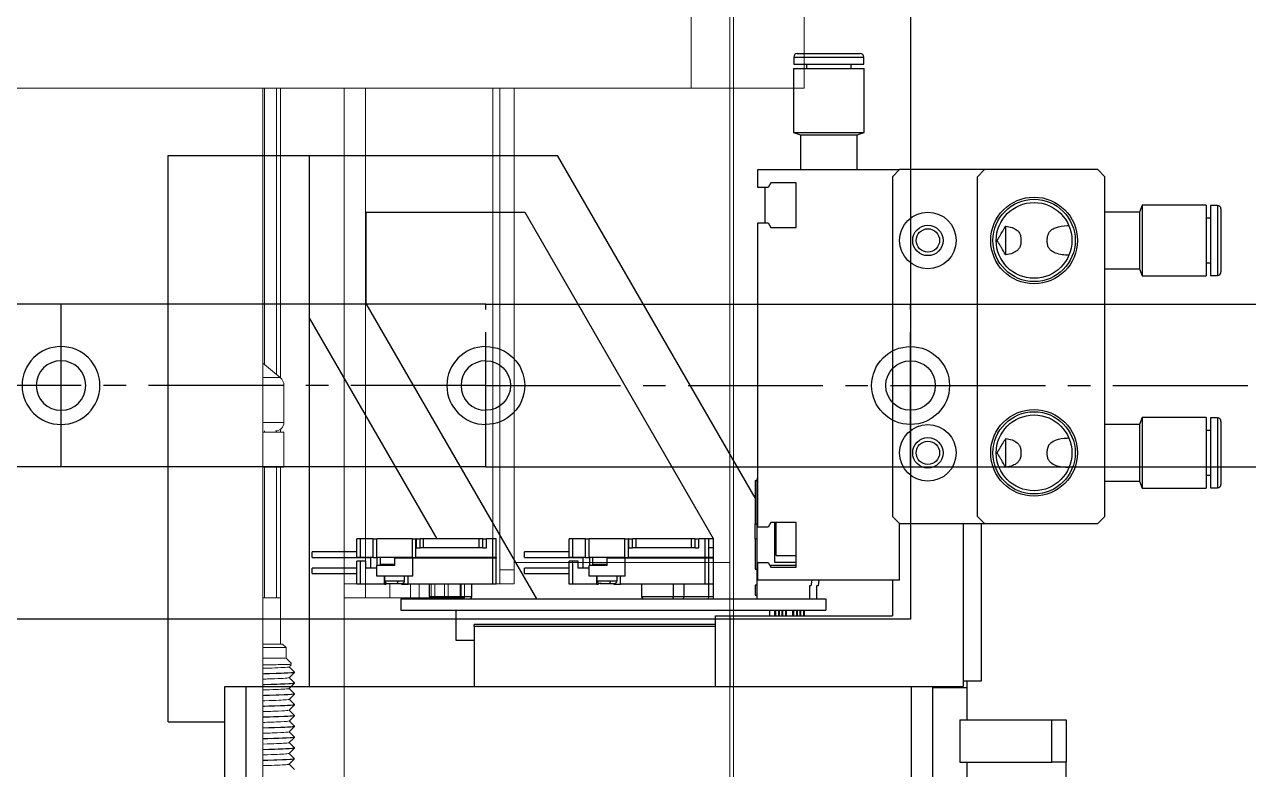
# Model space of a CAD drawing. Extents: x 500 to 100500, y -14500 to 21140.
# Drawn here: x 14123.6 to 14296.5, y -6850.3 to -6745 of the extents above; entities that cross this region are included whole.
import ezdxf

# ---------------------------------------------------------------- set-up
doc = ezdxf.new("R2010")
doc.units = 0
doc.linetypes.add('CENTER2', pattern=[28.575, 19.05, -3.175, 3.175, -3.175])
doc.linetypes.add('SLD-Solid', pattern=[0])
doc.layers.get('0').update_dxf_attribs({"linetype": 'CONTINUOUS'})
doc.layers.add('D', color=7, linetype='CONTINUOUS')
doc.layers.add('M06SMMF-001B', color=7, linetype='CONTINUOUS')
doc.layers.add('MODEL', color=7, linetype='SLD-Solid', lineweight=15)

# ---------------------------------------------------------------- blocks, each defined once
blk = doc.blocks.new('KA$C91237a23')
at = {"layer": 'MODEL', "color": 4}
for p, q in [((10, -131.4), (10, 982.6)), ((10.5, -131.4), (10.5, 982.6)), ((0, -17.4), (0, 7.6)), ((0, -17.4), (0, 7.6)), ((16, -17.4), (16, 7.6)), ((16, -17.4), (16, 7.6)), ((16, 2.6), (16, -17.4)), ((16, 2.6), (16, -17.4)), ((0, -17.4), (16, -17.4)), ((0, -17.4), (16, -17.4)), ((16, -17.4), (236, -17.4)), ((16, -17.4), (236, -17.4)), ((41, -17.4), (41, -85.4)), ((43, -17.4), (43, -85.4)), ((44, -17.4), (44, -87.4)), ((62, -17.4), (62, -87.4)), ((65, -139.4), (65, -17.4)), ((74, -58.29), (74, -17.4)), ((74, -58.29), (74, -17.4)), ((74.53, -57.85), (74.53, -17.4)), ((76.23, -56.45), (76.23, -17.4)), ((76.5, -131.4), (76.5, -17.4)), ((76.5, -56.22), (74.05, -58.25)), ((76.5, -58.25), (74.05, -58.25)), ((73.5, -59.41), (73.5, -64.6)), ((76.5, -59.41), (73.5, -59.41)), ((76.5, -64.6), (73.5, -64.6)), ((74, -66), (74, -65.57)), ((74, -66), (74, -65.57)), ((73.5, -66), (73.5, -70.9)), ((76.5, -66), (73.5, -66)), ((74.53, -66), (74.53, -65.79)), ((76.23, -66), (76.23, -65.8)), ((73.5, -70.9), (76.5, -70.9)), ((74, -89.4), (74, -70.9)), ((74, -89.4), (74, -70.9)), ((74.53, -89.4), (74.53, -70.9)), ((76.23, -89.4), (76.23, -70.9)), ((41, -84.4), (10.5, -84.4)), ((41, -87.4), (41, -85.4)), ((41, -85.4), (43, -85.4)), ((43, -85.4), (43, -87.4)), ((43, -87.4), (41, -87.4)), ((44, -87.4), (43, -87.4)), ((62, -87.4), (44, -87.4)), ((48, -89.4), (48, -87.4)), ((48.61, -89.4), (48.61, -87.4)), ((50.31, -89.4), (50.31, -87.4)), ((50.84, -89.4), (50.84, -87.4)), ((52.17, -89.4), (52.17, -87.4)), ((52.69, -89.4), (52.69, -87.4)), ((54.4, -89.4), (54.4, -87.4)), ((55.62, -89.4), (55.62, -87.4)), ((58.55, -89.4), (58.55, -87.4)), ((65, -87.4), (62, -87.4)), ((62, -89.4), (62, -87.4)), ((65, -89.4), (65, -87.4)), ((48, -89.4), (48.61, -89.4)), ((48.61, -89.4), (50.31, -89.4)), ((50.31, -89.4), (50.84, -89.4)), ((50.84, -89.4), (52.17, -89.4)), ((52.17, -89.4), (52.69, -89.4)), ((52.69, -89.4), (54.4, -89.4)), ((54.4, -89.4), (55.62, -89.4)), ((55.62, -89.4), (58.55, -89.4)), ((58.55, -89.4), (62, -89.4)), ((62, -89.4), (65, -89.4)), ((65, -89.4), (65, -89.4)), ((74, -89.4), (74.53, -89.4)), ((74, -89.4), (74, -89.4)), ((74, -95.9), (74, -89.4)), ((74.53, -89.4), (76.23, -89.4)), ((76.23, -89.4), (76.5, -89.4)), ((73.7, -95.9), (73.2, -96.4)), ((73.2, -96.4), (73.2, -97.9)), ((76.5, -96.4), (73.2, -96.4)), ((76.5, -95.9), (73.7, -95.9)), ((73.2, -97.9), (72.44, -98.66)), ((76.5, -97.9), (73.2, -97.9)), ((72, -99.87), (72, -99.91)), ((72, -101.4), (72, -101.44)), ((72, -102.93), (72, -102.96)), ((72, -104.46), (72, -104.49)), ((72, -105.99), (72, -106.02)), ((72, -107.52), (72, -107.55)), ((72, -109.04), (72, -109.08)), ((72, -110.57), (72, -110.61)), ((72, -112.1), (72, -112.13))]:
    blk.add_line(p, q, dxfattribs=at)
for centre, radius, start, end in [((75, -59.41), 1.5, 129.5226, 180), ((74.7, -64.6), 1.2, 180, 270)]:
    blk.add_arc(centre, radius, start, end, dxfattribs=at)
for points, knots in [([(72.75, -99.13), (72.62, -99.25), (72.37, -99.5), (72.13, -99.75), (72, -99.87)], [0, 0, 0, 0, 0.49707, 1, 1, 1, 1]), ([(72, -99.91), (72.13, -100.04), (72.38, -100.29), (72.62, -100.53), (72.75, -100.66)], [0, 0, 0, 0, 0.500001, 1, 1, 1, 1]), ([(72.01, -99.87), (72.04, -99.89), (72.08, -99.91), (72.59, -99.95), (73.41, -99.99), (74.57, -100.04), (75.63, -100.07), (76.34, -100.09), (76.5, -100.09)], [0, 0, 0, 0, 0.1729285, 0.3687334, 0.5590209, 0.7548261, 0.9451258, 1, 1, 1, 1]), ([(76.5, -100.12), (76.18, -100.11), (75.31, -100.09), (74.17, -100.06), (73.1, -100.01), (72.4, -99.97), (72.02, -99.94), (72.04, -99.92), (72.04, -99.91)], [0, 0, 0, 0, 0.114173, 0.310073, 0.500457, 0.696362, 0.886756, 1, 1, 1, 1]), ([(72.44, -98.83), (72.46, -98.84), (72.56, -98.94), (72.66, -99.04), (72.75, -99.13)], [0, 0, 0, 0, 0.129892, 1, 1, 1, 1]), ([(72.52, -98.74), (72.49, -98.75), (72.45, -98.76), (73.12, -98.79), (74, -98.81), (75.13, -98.83), (76.06, -98.84), (76.5, -98.85)], [0, 0, 0, 0, 0.241415, 0.435108, 0.634386, 0.828598, 1, 1, 1, 1]), ([(72.77, -99.13), (72.77, -99.13), (72.64, -99.15), (73.25, -99.2), (74.5, -99.27), (75.89, -99.31), (76.5, -99.33)], [0, 0, 0, 0, 0.019459, 0.367623, 0.724003, 1, 1, 1, 1]), ([(72.75, -100.65), (72.62, -100.78), (72.37, -101.03), (72.13, -101.27), (72, -101.4)], [0, 0, 0, 0, 0.49707, 1, 1, 1, 1]), ([(72, -101.44), (72.13, -101.56), (72.38, -101.81), (72.62, -102.06), (72.75, -102.19)], [0, 0, 0, 0, 0.500001, 1, 1, 1, 1]), ([(72.01, -101.4), (72.04, -101.41), (72.08, -101.44), (72.59, -101.48), (73.41, -101.52), (74.57, -101.56), (75.63, -101.6), (76.34, -101.61), (76.5, -101.62)], [0, 0, 0, 0, 0.172928, 0.368733, 0.559021, 0.754826, 0.945126, 1, 1, 1, 1]), ([(76.5, -101.65), (76.18, -101.64), (75.31, -101.62), (74.17, -101.59), (73.1, -101.54), (72.4, -101.5), (72.02, -101.46), (72.04, -101.44), (72.04, -101.44)], [0, 0, 0, 0, 0.1141728, 0.310073, 0.5004571, 0.6963618, 0.8867555, 1, 1, 1, 1]), ([(72.85, -100.66), (72.85, -100.67), (72.85, -100.71), (73.9, -100.77), (75.2, -100.82), (76.29, -100.85), (76.5, -100.86)], [0, 0, 0, 0, 0.202214, 0.557815, 0.914266, 1, 1, 1, 1]), ([(72.75, -102.18), (72.62, -102.31), (72.37, -102.55), (72.13, -102.8), (72, -102.93)], [0, 0, 0, 0, 0.49707, 1, 1, 1, 1]), ([(72, -102.97), (72.13, -103.09), (72.38, -103.34), (72.62, -103.59), (72.75, -103.72)], [0, 0, 0, 0, 0.500001, 1, 1, 1, 1]), ([(72.75, -103.71), (72.62, -103.83), (72.37, -104.08), (72.13, -104.33), (72, -104.45)], [0, 0, 0, 0, 0.49707, 1, 1, 1, 1]), ([(72.01, -102.93), (72.04, -102.94), (72.08, -102.97), (72.59, -103.01), (73.41, -103.05), (74.57, -103.09), (75.63, -103.13), (76.34, -103.14), (76.5, -103.15)], [0, 0, 0, 0, 0.172928, 0.368733, 0.559021, 0.754826, 0.945126, 1, 1, 1, 1]), ([(76.5, -103.18), (76.18, -103.17), (75.31, -103.15), (74.17, -103.11), (73.1, -103.07), (72.4, -103.03), (72.03, -102.99), (72.04, -102.97), (72.05, -102.97)], [0, 0, 0, 0, 0.116418, 0.31617, 0.510298, 0.710055, 0.904193, 1, 1, 1, 1]), ([(72.76, -103.72), (72.83, -103.73), (72.99, -103.77), (74.2, -103.84), (75.42, -103.89), (76.39, -103.91), (76.5, -103.91)], [0, 0, 0, 0, 0.297866, 0.614019, 0.957714, 1, 1, 1, 1]), ([(72.81, -102.19), (72.8, -102.19), (72.72, -102.22), (73.3, -102.26), (74.51, -102.33), (75.85, -102.37), (76.5, -102.39)], [0, 0, 0, 0, 0.074932, 0.385349, 0.701733, 1, 1, 1, 1]), ([(72, -104.5), (72.13, -104.62), (72.38, -104.87), (72.62, -105.12), (72.75, -105.24)], [0, 0, 0, 0, 0.500001, 1, 1, 1, 1]), ([(72.75, -105.24), (72.62, -105.36), (72.37, -105.61), (72.13, -105.86), (72, -105.98)], [0, 0, 0, 0, 0.49707, 1, 1, 1, 1]), ([(72.01, -104.46), (72.04, -104.47), (72.08, -104.5), (72.59, -104.54), (73.41, -104.58), (74.57, -104.62), (75.63, -104.65), (76.34, -104.67), (76.5, -104.67)], [0, 0, 0, 0, 0.172928, 0.368733, 0.559021, 0.754826, 0.945126, 1, 1, 1, 1]), ([(76.5, -104.71), (76.18, -104.7), (75.31, -104.68), (74.17, -104.64), (73.1, -104.6), (72.4, -104.56), (72.02, -104.52), (72.04, -104.5), (72.04, -104.49)], [0, 0, 0, 0, 0.114173, 0.310073, 0.500457, 0.696362, 0.886756, 1, 1, 1, 1]), ([(72.9, -105.24), (72.89, -105.26), (72.85, -105.3), (74.04, -105.37), (75.72, -105.42), (76.5, -105.44)], [0, 0, 0, 0, 0.209213, 0.6313, 1, 1, 1, 1]), ([(72, -106.02), (72.13, -106.15), (72.38, -106.4), (72.62, -106.65), (72.75, -106.77)], [0, 0, 0, 0, 0.500001, 1, 1, 1, 1]), ([(72.75, -106.77), (72.62, -106.89), (72.37, -107.14), (72.13, -107.39), (72, -107.51)], [0, 0, 0, 0, 0.49707, 1, 1, 1, 1]), ([(72.01, -105.99), (72.04, -106), (72.08, -106.02), (72.59, -106.06), (73.41, -106.11), (74.57, -106.15), (75.63, -106.18), (76.34, -106.2), (76.5, -106.2)], [0, 0, 0, 0, 0.172928, 0.368733, 0.559021, 0.754826, 0.945126, 1, 1, 1, 1]), ([(76.5, -106.24), (76.18, -106.23), (75.31, -106.21), (74.17, -106.17), (73.1, -106.13), (72.4, -106.08), (72.02, -106.05), (72.04, -106.03), (72.04, -106.02)], [0, 0, 0, 0, 0.114173, 0.310073, 0.500457, 0.696362, 0.886756, 1, 1, 1, 1]), ([(72.9, -106.77), (72.89, -106.79), (72.87, -106.83), (74.08, -106.9), (75.75, -106.95), (76.5, -106.97)], [0, 0, 0, 0, 0.225143, 0.648365, 1, 1, 1, 1]), ([(72, -107.55), (72.13, -107.68), (72.38, -107.93), (72.62, -108.18), (72.75, -108.3)], [0, 0, 0, 0, 0.500001, 1, 1, 1, 1]), ([(72.75, -108.3), (72.62, -108.42), (72.37, -108.67), (72.13, -108.91), (72, -109.04)], [0, 0, 0, 0, 0.49707, 1, 1, 1, 1]), ([(72.01, -107.52), (72.04, -107.53), (72.08, -107.55), (72.59, -107.59), (73.41, -107.64), (74.57, -107.68), (75.63, -107.71), (76.34, -107.73), (76.5, -107.73)], [0, 0, 0, 0, 0.172928, 0.368733, 0.559021, 0.754826, 0.945126, 1, 1, 1, 1]), ([(76.5, -107.76), (76.18, -107.76), (75.31, -107.74), (74.17, -107.7), (73.1, -107.66), (72.4, -107.61), (72.02, -107.58), (72.04, -107.56), (72.04, -107.55)], [0, 0, 0, 0, 0.114173, 0.310073, 0.500457, 0.696362, 0.886756, 1, 1, 1, 1]), ([(72.9, -108.3), (72.9, -108.32), (72.9, -108.36), (74.13, -108.43), (75.77, -108.48), (76.5, -108.5)], [0, 0, 0, 0, 0.24109, 0.665285, 1, 1, 1, 1]), ([(72, -109.08), (72.13, -109.21), (72.38, -109.46), (72.62, -109.7), (72.75, -109.83)], [0, 0, 0, 0, 0.500001, 1, 1, 1, 1]), ([(72.75, -109.82), (72.62, -109.95), (72.37, -110.2), (72.13, -110.44), (72, -110.57)], [0, 0, 0, 0, 0.49707, 1, 1, 1, 1]), ([(72, -110.61), (72.13, -110.73), (72.38, -110.98), (72.62, -111.23), (72.75, -111.36)], [0, 0, 0, 0, 0.500001, 1, 1, 1, 1]), ([(72.01, -109.04), (72.04, -109.06), (72.08, -109.08), (72.59, -109.12), (73.41, -109.16), (74.57, -109.21), (75.63, -109.24), (76.34, -109.26), (76.5, -109.26)], [0, 0, 0, 0, 0.172928, 0.368733, 0.559021, 0.754826, 0.945126, 1, 1, 1, 1]), ([(72.01, -110.57), (72.04, -110.58), (72.08, -110.61), (72.59, -110.65), (73.41, -110.69), (74.57, -110.73), (75.63, -110.77), (76.34, -110.78), (76.5, -110.79)], [0, 0, 0, 0, 0.172928, 0.368733, 0.559021, 0.754826, 0.945126, 1, 1, 1, 1]), ([(76.5, -109.29), (76.18, -109.28), (75.31, -109.26), (74.17, -109.23), (73.1, -109.18), (72.4, -109.14), (72.02, -109.11), (72.04, -109.09), (72.04, -109.08)], [0, 0, 0, 0, 0.114173, 0.310073, 0.500457, 0.696362, 0.886756, 1, 1, 1, 1]), ([(76.5, -110.82), (76.18, -110.81), (75.31, -110.79), (74.17, -110.76), (73.1, -110.71), (72.4, -110.67), (72.03, -110.63), (72.04, -110.62), (72.05, -110.61)], [0, 0, 0, 0, 0.116418, 0.31617, 0.510298, 0.710055, 0.904193, 1, 1, 1, 1]), ([(72.8, -109.83), (72.78, -109.83), (72.7, -109.85), (73.21, -109.9), (74.46, -109.96), (75.66, -110.01), (76.49, -110.03), (76.5, -110.03)], [0, 0, 0, 0, 0.048521, 0.357675, 0.673621, 0.994748, 1, 1, 1, 1]), ([(72.75, -111.35), (72.62, -111.48), (72.37, -111.72), (72.13, -111.97), (72, -112.1)], [0, 0, 0, 0, 0.49707, 1, 1, 1, 1]), ([(72, -112.14), (72.13, -112.26), (72.38, -112.51), (72.62, -112.76), (72.75, -112.89)], [0, 0, 0, 0, 0.500001, 1, 1, 1, 1]), ([(72.01, -112.1), (72.04, -112.11), (72.08, -112.14), (72.59, -112.18), (73.41, -112.22), (74.57, -112.26), (75.63, -112.3), (76.34, -112.31), (76.5, -112.32)], [0, 0, 0, 0, 0.172928, 0.368733, 0.559021, 0.754826, 0.945126, 1, 1, 1, 1]), ([(76.5, -112.35), (76.18, -112.34), (75.31, -112.32), (74.17, -112.28), (73.1, -112.24), (72.4, -112.2), (72.03, -112.16), (72.04, -112.14), (72.05, -112.14)], [0, 0, 0, 0, 0.116418, 0.31617, 0.510298, 0.710055, 0.904193, 1, 1, 1, 1]), ([(72.79, -111.36), (72.84, -111.37), (72.95, -111.41), (74.04, -111.47), (75.27, -111.52), (76.27, -111.55), (76.5, -111.55)], [0, 0, 0, 0, 0.271473, 0.588197, 0.904631, 1, 1, 1, 1]), ([(72.75, -112.88), (72.62, -113), (72.37, -113.25), (72.13, -113.5), (72, -113.62)], [0, 0, 0, 0, 0.49707, 1, 1, 1, 1]), ([(72.83, -112.89), (72.83, -112.9), (72.84, -112.93), (73.67, -112.98), (74.91, -113.04), (76.08, -113.07), (76.5, -113.08)], [0, 0, 0, 0, 0.18273, 0.498373, 0.816589, 1, 1, 1, 1])]:
    blk.add_open_spline(points, degree=3, knots=knots, dxfattribs=at)
blk = doc.blocks.new('KA$C71AE73A2')
at = {"color": 150, "linetype": 'Continuous'}
for p, q in [((0, 11.5), (59.999998, 11.5)), ((0, -11.50015), (59.999998, -11.50015))]:
    blk.add_line(p, q, dxfattribs=at)
at = {"color": 1, "linetype": 'CENTER2'}
for p, q in [((0, 11.5), (0, -11.50015)), ((59.999998, 11.5), (59.999998, -11.50015)), ((0, 0), (59.999998, 0))]:
    blk.add_line(p, q, dxfattribs=at)
at = {"color": 150, "linetype": 'Continuous'}
for centre, radius, start, end in [((0, 0), 5.5, 270, 90), ((59.999998, 0), 5.5, 90, 270), ((0, 0), 3.5, 270, 90), ((59.999998, 0), 3.5, 90, 270)]:
    blk.add_arc(centre, radius, start, end, dxfattribs=at)
blk = doc.blocks.new('KF4X')
at = {"color": 2, "linetype": 'Continuous'}
blk.add_line((88265.38, -119651.82, 69.39), (88265.38, -119628.82, 69.39), dxfattribs=at)
at = {"color": 7, "linetype": 'Continuous', "rotation": 180}
for p in [(88265.38, -119640.32, 69.39), (88325.38, -119640.32, 69.39)]:
    blk.add_blockref('KA$C71AE73A2', p, dxfattribs=at)
at = {"color": 7, "linetype": 'Continuous', "xscale": -1, "rotation": 180}
for p in [(88325.38, -119640.32, 69.39), (88385.38, -119640.32, 69.39)]:
    blk.add_blockref('KA$C71AE73A2', p, dxfattribs=at)
blk = doc.blocks.new('KSKDKFK')
at = {"layer": 'M06SMMF-001B'}
blk.add_blockref('KF4X', (-105004.29, 93106.14, -121.77), dxfattribs=at)
blk = doc.blocks.new('probe card r')
at = {"color": 6}
for p, q in [((15496.68, -88259.35, 10.47), (15496.68, -88260.35, 10.47)), ((15496.68, -88259.35, 10.47), (15506.58, -88259.35, 10.47)), ((15497.18, -88258.85, 10.47), (15506.08, -88258.85, 10.47)), ((15506.58, -88260.35, 10.47), (15506.58, -88259.35, 10.47)), ((15496.63, -88260.95, 10.47), (15496.63, -88269.99, 10.47)), ((15496.63, -88260.95, 10.47), (15506.63, -88260.95, 10.47)), ((15496.68, -88260.35, 10.47), (15506.58, -88260.35, 10.47)), ((15498.48, -88260.35, 10.47), (15498.48, -88260.95, 10.47)), ((15504.78, -88260.95, 10.47), (15504.78, -88260.35, 10.47)), ((15506.63, -88269.99, 10.47), (15506.63, -88260.95, 10.47)), ((15496.63, -88269.99, 10.47), (15497.63, -88270.35, 10.47)), ((15496.63, -88269.99, 10.47), (15506.63, -88269.99, 10.47)), ((15505.63, -88270.35, 10.47), (15506.63, -88269.99, 10.47)), ((15497.63, -88270.35, 10.47), (15497.63, -88275.25, 10.47)), ((15497.63, -88270.35, 10.47), (15505.63, -88270.35, 10.47)), ((15505.63, -88275.25, 10.47), (15505.63, -88270.35, 10.47)), ((15408.3, -88353.25, 10.47), (15408.3, -88273.25, 10.47)), ((15408.3, -88273.25, 10.47), (15428.3, -88273.25, 10.47)), ((15428.3, -88273.25, 10.47), (15463.3, -88273.25, 10.47)), ((15428.3, -88348.25, 10.47), (15428.3, -88273.25, 10.47)), ((15491.21, -88321.6, 10.47), (15463.3, -88273.25, 10.47)), ((15491.63, -88277.75, 10.47), (15491.63, -88275.25, 10.47)), ((15491.63, -88275.25, 10.47), (15511.63, -88275.25, 10.47)), ((15511.63, -88275.25, 10.47), (15510.63, -88276.25, 10.47)), ((15523.63, -88275.25, 10.47), (15511.63, -88275.25, 10.47)), ((15523.63, -88275.25, 10.47), (15522.63, -88276.25, 10.47)), ((15539.63, -88275.25, 10.47), (15523.63, -88275.25, 10.47)), ((15540.63, -88276.25, 10.47), (15539.63, -88275.25, 10.47)), ((15510.63, -88276.25, 10.47), (15510.63, -88324.25, 10.47)), ((15522.63, -88324.25, 10.47), (15522.63, -88276.25, 10.47)), ((15540.63, -88324.25, 10.47), (15540.63, -88276.25, 10.47)), ((15493.05, -88277.75, 10.47), (15491.63, -88277.75, 10.47)), ((15492.63, -88282.75, 10.47), (15492.63, -88277.75, 10.47)), ((15493.43, -88277.1, 10.47), (15493.05, -88277.75, 10.47)), ((15497.03, -88277.1, 10.47), (15493.43, -88277.1, 10.47)), ((15497.03, -88283.4, 10.47), (15497.03, -88277.1, 10.47)), ((15545.89, -88280.25, 10.47), (15545.53, -88281.25, 10.47)), ((15554.93, -88280.25, 10.47), (15545.89, -88280.25, 10.47)), ((15545.89, -88280.25, 10.47), (15545.89, -88287.81, 10.47)), ((15554.93, -88280.25, 10.47), (15554.93, -88287.81, 10.47)), ((15556.53, -88280.3, 10.47), (15555.53, -88280.3, 10.47)), ((15555.53, -88280.3, 10.47), (15555.53, -88287.79, 10.47)), ((15556.53, -88280.3, 10.47), (15556.53, -88287.79, 10.47)), ((15436.3, -88281.25, 10.47), (15458.68, -88281.25, 10.47)), ((15436.3, -88294.15, 10.47), (15436.3, -88281.25, 10.47)), ((15458.68, -88281.25, 10.47), (15485.3, -88327.36, 10.47)), ((15545.53, -88281.25, 10.47), (15540.63, -88281.25, 10.47)), ((15545.53, -88281.25, 10.47), (15545.53, -88287.3, 10.47)), ((15555.53, -88282.1, 10.47), (15554.93, -88282.1, 10.47)), ((15557.03, -88280.8, 10.47), (15557.03, -88287.53, 10.47)), ((15491.63, -88325.75, 10.47), (15491.63, -88282.75, 10.47)), ((15491.63, -88282.75, 10.47), (15493.05, -88282.75, 10.47)), ((15493.05, -88282.75, 10.47), (15493.43, -88283.4, 10.47)), ((15493.43, -88283.4, 10.47), (15497.03, -88283.4, 10.47)), ((15526.63, -88287.29, 10.47), (15526.63, -88283.22, 10.47)), ((15545.53, -88287.3, 10.47), (15545.53, -88289.25, 10.47)), ((15545.89, -88287.81, 10.47), (15545.89, -88290.25, 10.47)), ((15554.93, -88287.81, 10.47), (15554.93, -88290.25, 10.47)), ((15554.93, -88288.4, 10.47), (15555.53, -88288.4, 10.47)), ((15555.53, -88287.79, 10.47), (15555.53, -88290.2, 10.47)), ((15556.53, -88287.79, 10.47), (15556.53, -88290.2, 10.47)), ((15557.03, -88287.53, 10.47), (15557.03, -88289.7, 10.47)), ((15540.63, -88289.25, 10.47), (15545.53, -88289.25, 10.47)), ((15545.53, -88289.25, 10.47), (15545.89, -88290.25, 10.47)), ((15545.89, -88290.25, 10.47), (15554.93, -88290.25, 10.47)), ((15555.53, -88290.2, 10.47), (15556.53, -88290.2, 10.47)), ((15460.38, -88335.85, 10.47), (15436.3, -88294.15, 10.47)), ((15428.3, -88296.29, 10.47), (15446.26, -88327.39, 10.47)), ((15491.63, -88308.85, 10.47), (15491.61, -88308.85, 10.47)), ((15491.61, -88309.99, 10.47), (15491.61, -88308.85, 10.47)), ((15491.61, -88318.35, 10.47), (15491.61, -88309.99, 10.47)), ((15491.63, -88309.99, 10.47), (15491.61, -88309.99, 10.47)), ((15545.53, -88311.25, 10.47), (15540.63, -88311.25, 10.47)), ((15545.89, -88310.25, 10.47), (15545.53, -88311.25, 10.47)), ((15545.53, -88311.25, 10.47), (15545.53, -88313.76, 10.47)), ((15554.93, -88310.25, 10.47), (15545.89, -88310.25, 10.47)), ((15545.89, -88310.25, 10.47), (15545.89, -88313.39, 10.47)), ((15554.93, -88310.25, 10.47), (15554.93, -88313.39, 10.47)), ((15556.53, -88310.3, 10.47), (15555.53, -88310.3, 10.47)), ((15555.53, -88310.3, 10.47), (15555.53, -88313.41, 10.47)), ((15556.53, -88310.3, 10.47), (15556.53, -88313.41, 10.47)), ((15557.03, -88310.8, 10.47), (15557.03, -88313.6, 10.47)), ((15526.63, -88317.29, 10.47), (15526.63, -88313.22, 10.47)), ((15555.53, -88312.1, 10.47), (15554.93, -88312.1, 10.47)), ((15545.53, -88313.76, 10.47), (15545.53, -88319.25, 10.47)), ((15545.89, -88313.39, 10.47), (15545.89, -88320.25, 10.47)), ((15554.93, -88313.39, 10.47), (15554.93, -88320.25, 10.47)), ((15555.53, -88313.41, 10.47), (15555.53, -88320.2, 10.47)), ((15556.53, -88313.41, 10.47), (15556.53, -88320.2, 10.47)), ((15557.03, -88313.6, 10.47), (15557.03, -88319.7, 10.47)), ((15491.63, -88318.35, 10.47), (15491.61, -88318.35, 10.47)), ((15554.93, -88318.4, 10.47), (15555.53, -88318.4, 10.47)), ((15491.21, -88319.15, 10.47), (15491.51, -88319.15, 10.47)), ((15491.21, -88319.15, 10.47), (15491.21, -88325.28, 10.47)), ((15491.51, -88331.09, 10.47), (15491.51, -88318.85, 10.47)), ((15491.51, -88318.85, 10.47), (15491.63, -88318.85, 10.47)), ((15540.63, -88319.25, 10.47), (15545.53, -88319.25, 10.47)), ((15545.53, -88319.25, 10.47), (15545.89, -88320.25, 10.47)), ((15555.53, -88320.2, 10.47), (15556.53, -88320.2, 10.47)), ((15545.89, -88320.25, 10.47), (15554.93, -88320.25, 10.47)), ((15491.21, -88325.28, 10.47), (15491.51, -88325.28, 10.47)), ((15491.21, -88327.42, 10.47), (15491.21, -88325.28, 10.47)), ((15493.43, -88325.1, 10.47), (15493.05, -88325.75, 10.47)), ((15497.03, -88325.1, 10.47), (15493.43, -88325.1, 10.47)), ((15494.01, -88330.75, 10.47), (15494.01, -88325.1, 10.47)), ((15494.21, -88329.75, 10.47), (15494.21, -88325.1, 10.47)), ((15497.01, -88329.75, 10.47), (15497.01, -88325.1, 10.47)), ((15497.03, -88331.4, 10.47), (15497.03, -88325.1, 10.47)), ((15510.63, -88324.25, 10.47), (15511.63, -88325.25, 10.47)), ((15511.63, -88325.25, 10.47), (15523.63, -88325.25, 10.47)), ((15511.63, -88333.25, 10.47), (15511.63, -88325.25, 10.47)), ((15520.63, -88325.25, 10.47), (15520.63, -88348.25, 10.47)), ((15522.63, -88324.25, 10.47), (15523.63, -88325.25, 10.47)), ((15523.18, -88347.45, 10.47), (15523.18, -88325.25, 10.47)), ((15523.63, -88325.25, 10.47), (15539.63, -88325.25, 10.47)), ((15539.63, -88325.25, 10.47), (15540.63, -88324.25, 10.47)), ((15493.05, -88325.75, 10.47), (15491.63, -88325.75, 10.47)), ((15434.98, -88330.01, 10.47), (15434.98, -88327.39, 10.47)), ((15435.49, -88327.39, 10.47), (15434.98, -88327.39, 10.47)), ((15435.49, -88330.01, 10.47), (15435.49, -88327.39, 10.47)), ((15437.27, -88327.39, 10.47), (15435.49, -88327.39, 10.47)), ((15437.27, -88330.01, 10.47), (15437.27, -88327.39, 10.47)), ((15437.27, -88327.39, 10.47), (15437.78, -88327.39, 10.47)), ((15437.78, -88330.01, 10.47), (15437.78, -88327.39, 10.47)), ((15442.82, -88327.39, 10.47), (15437.78, -88327.39, 10.47)), ((15442.82, -88330.01, 10.47), (15442.82, -88327.39, 10.47)), ((15442.82, -88327.39, 10.47), (15443.32, -88327.39, 10.47)), ((15443.32, -88330.01, 10.47), (15443.32, -88327.39, 10.47)), ((15443.38, -88327.39, 10.47), (15443.32, -88327.39, 10.47)), ((15443.38, -88328.66, 10.47), (15443.38, -88327.39, 10.47)), ((15443.38, -88327.39, 10.47), (15443.89, -88327.39, 10.47)), ((15443.38, -88328.66, 10.47), (15443.89, -88328.66, 10.47)), ((15443.89, -88328.66, 10.47), (15443.89, -88327.39, 10.47)), ((15444.4, -88327.39, 10.47), (15443.89, -88327.39, 10.47)), ((15444.4, -88328.66, 10.47), (15443.89, -88328.66, 10.47)), ((15444.4, -88328.66, 10.47), (15444.4, -88327.39, 10.47)), ((15452.26, -88327.39, 10.47), (15444.4, -88327.39, 10.47)), ((15452.26, -88328.66, 10.47), (15444.4, -88328.66, 10.47)), ((15452.26, -88328.66, 10.47), (15452.26, -88327.39, 10.47)), ((15452.76, -88327.39, 10.47), (15452.26, -88327.39, 10.47)), ((15452.76, -88328.66, 10.47), (15452.26, -88328.66, 10.47)), ((15452.76, -88328.66, 10.47), (15452.76, -88327.39, 10.47)), ((15452.76, -88327.39, 10.47), (15453.27, -88327.39, 10.47)), ((15452.76, -88328.66, 10.47), (15453.27, -88328.66, 10.47)), ((15453.27, -88328.66, 10.47), (15453.27, -88327.39, 10.47)), ((15454.16, -88327.39, 10.47), (15453.27, -88327.39, 10.47)), ((15454.16, -88330.01, 10.47), (15454.16, -88327.39, 10.47)), ((15454.67, -88327.39, 10.47), (15454.16, -88327.39, 10.47)), ((15454.67, -88330.01, 10.47), (15454.67, -88327.39, 10.47)), ((15464.98, -88330.01, 10.47), (15464.98, -88327.39, 10.47)), ((15465.49, -88327.39, 10.47), (15464.98, -88327.39, 10.47)), ((15465.49, -88330.01, 10.47), (15465.49, -88327.39, 10.47)), ((15467.27, -88327.39, 10.47), (15465.49, -88327.39, 10.47)), ((15467.27, -88330.01, 10.47), (15467.27, -88327.39, 10.47)), ((15467.27, -88327.39, 10.47), (15467.78, -88327.39, 10.47)), ((15467.78, -88330.01, 10.47), (15467.78, -88327.39, 10.47)), ((15472.82, -88327.39, 10.47), (15467.78, -88327.39, 10.47)), ((15472.82, -88330.01, 10.47), (15472.82, -88327.39, 10.47)), ((15472.82, -88327.39, 10.47), (15473.32, -88327.39, 10.47)), ((15473.32, -88330.01, 10.47), (15473.32, -88327.39, 10.47)), ((15473.38, -88327.39, 10.47), (15473.32, -88327.39, 10.47)), ((15473.38, -88328.66, 10.47), (15473.38, -88327.39, 10.47)), ((15473.38, -88327.39, 10.47), (15473.89, -88327.39, 10.47)), ((15473.38, -88328.66, 10.47), (15473.89, -88328.66, 10.47)), ((15473.89, -88328.66, 10.47), (15473.89, -88327.39, 10.47)), ((15474.4, -88327.39, 10.47), (15473.89, -88327.39, 10.47)), ((15474.4, -88328.66, 10.47), (15473.89, -88328.66, 10.47)), ((15474.4, -88328.66, 10.47), (15474.4, -88327.39, 10.47)), ((15482.26, -88327.39, 10.47), (15474.4, -88327.39, 10.47)), ((15482.26, -88328.66, 10.47), (15474.4, -88328.66, 10.47)), ((15482.26, -88328.66, 10.47), (15482.26, -88327.39, 10.47)), ((15482.76, -88327.39, 10.47), (15482.26, -88327.39, 10.47)), ((15482.76, -88328.66, 10.47), (15482.26, -88328.66, 10.47)), ((15482.76, -88328.66, 10.47), (15482.76, -88327.39, 10.47)), ((15482.76, -88327.39, 10.47), (15483.27, -88327.39, 10.47)), ((15482.76, -88328.66, 10.47), (15483.27, -88328.66, 10.47)), ((15483.27, -88328.66, 10.47), (15483.27, -88327.39, 10.47)), ((15484.16, -88327.39, 10.47), (15483.27, -88327.39, 10.47)), ((15484.16, -88330.01, 10.47), (15484.16, -88327.39, 10.47)), ((15484.67, -88327.39, 10.47), (15484.16, -88327.39, 10.47)), ((15485.3, -88327.39, 10.47), (15484.67, -88327.39, 10.47)), ((15484.67, -88330.01, 10.47), (15484.67, -88327.39, 10.47)), ((15485.3, -88328.66, 10.47), (15484.67, -88328.66, 10.47)), ((15485.3, -88327.36, 10.47), (15485.3, -88335.85, 10.47)), ((15491.51, -88327.42, 10.47), (15491.21, -88327.42, 10.47)), ((15491.21, -88327.42, 10.47), (15491.21, -88331.67, 10.47)), ((15434.98, -88329.24, 10.47), (15428.64, -88329.24, 10.47)), ((15428.64, -88330.01, 10.47), (15428.64, -88329.24, 10.47)), ((15428.64, -88330.01, 10.47), (15436.94, -88330.01, 10.47)), ((15435.49, -88330.01, 10.47), (15434.98, -88330.01, 10.47)), ((15434.98, -88333.82, 10.47), (15434.98, -88330.57, 10.47)), ((15435.49, -88330.57, 10.47), (15434.98, -88330.57, 10.47)), ((15437.27, -88330.01, 10.47), (15435.49, -88330.01, 10.47)), ((15435.49, -88333.82, 10.47), (15435.49, -88330.57, 10.47)), ((15436.25, -88330.57, 10.47), (15435.49, -88330.57, 10.47)), ((15436.25, -88331.56, 10.47), (15436.25, -88330.57, 10.47)), ((15436.94, -88331.55, 10.47), (15436.94, -88330.01, 10.47)), ((15437.27, -88330.01, 10.47), (15437.78, -88330.01, 10.47)), ((15442.82, -88330.01, 10.47), (15437.78, -88330.01, 10.47)), ((15437.86, -88331.15, 10.47), (15437.86, -88330.01, 10.47)), ((15438.29, -88331.02, 10.47), (15438.29, -88330.01, 10.47)), ((15440.32, -88331.15, 10.47), (15440.32, -88330.13, 10.47)), ((15442.86, -88330.13, 10.47), (15440.32, -88330.13, 10.47)), ((15442.35, -88330.13, 10.47), (15442.35, -88330.01, 10.47)), ((15442.77, -88330.13, 10.47), (15442.77, -88330.01, 10.47)), ((15442.82, -88330.01, 10.47), (15443.32, -88330.01, 10.47)), ((15442.86, -88332.67, 10.47), (15442.86, -88330.13, 10.47)), ((15454.16, -88330.13, 10.47), (15442.86, -88330.13, 10.47)), ((15454.16, -88330.01, 10.47), (15443.32, -88330.01, 10.47)), ((15451.6, -88330.13, 10.47), (15451.6, -88330.01, 10.47)), ((15451.88, -88330.13, 10.47), (15451.88, -88330.01, 10.47)), ((15453.4, -88330.13, 10.47), (15453.4, -88330.01, 10.47)), ((15453.53, -88330.13, 10.47), (15453.53, -88330.01, 10.47)), ((15454.67, -88330.01, 10.47), (15454.16, -88330.01, 10.47)), ((15454.16, -88333.82, 10.47), (15454.16, -88330.13, 10.47)), ((15454.67, -88330.13, 10.47), (15454.16, -88330.13, 10.47)), ((15454.67, -88330.01, 10.47), (15454.67, -88330.13, 10.47)), ((15454.67, -88333.82, 10.47), (15454.67, -88330.13, 10.47)), ((15464.98, -88329.24, 10.47), (15458.64, -88329.24, 10.47)), ((15458.64, -88330.01, 10.47), (15458.64, -88329.24, 10.47)), ((15458.64, -88330.01, 10.47), (15466.94, -88330.01, 10.47)), ((15465.49, -88330.01, 10.47), (15464.98, -88330.01, 10.47)), ((15464.98, -88333.82, 10.47), (15464.98, -88330.57, 10.47)), ((15465.49, -88330.57, 10.47), (15464.98, -88330.57, 10.47)), ((15467.27, -88330.01, 10.47), (15465.49, -88330.01, 10.47)), ((15465.49, -88333.82, 10.47), (15465.49, -88330.57, 10.47)), ((15466.25, -88330.57, 10.47), (15465.49, -88330.57, 10.47)), ((15466.25, -88331.56, 10.47), (15466.25, -88330.57, 10.47)), ((15466.94, -88331.55, 10.47), (15466.94, -88330.01, 10.47)), ((15467.27, -88330.01, 10.47), (15467.78, -88330.01, 10.47)), ((15472.82, -88330.01, 10.47), (15467.78, -88330.01, 10.47)), ((15467.86, -88331.15, 10.47), (15467.86, -88330.01, 10.47)), ((15468.29, -88331.02, 10.47), (15468.29, -88330.01, 10.47)), ((15470.32, -88331.15, 10.47), (15470.32, -88330.13, 10.47)), ((15472.86, -88330.13, 10.47), (15470.32, -88330.13, 10.47)), ((15472.35, -88330.13, 10.47), (15472.35, -88330.01, 10.47)), ((15472.77, -88330.13, 10.47), (15472.77, -88330.01, 10.47)), ((15472.82, -88330.01, 10.47), (15473.32, -88330.01, 10.47)), ((15472.86, -88332.67, 10.47), (15472.86, -88330.13, 10.47)), ((15484.16, -88330.13, 10.47), (15472.86, -88330.13, 10.47)), ((15484.16, -88330.01, 10.47), (15473.32, -88330.01, 10.47)), ((15481.6, -88330.13, 10.47), (15481.6, -88330.01, 10.47)), ((15481.88, -88330.13, 10.47), (15481.88, -88330.01, 10.47)), ((15483.4, -88330.13, 10.47), (15483.4, -88330.01, 10.47)), ((15483.53, -88330.13, 10.47), (15483.53, -88330.01, 10.47)), ((15484.67, -88330.01, 10.47), (15484.16, -88330.01, 10.47)), ((15484.16, -88333.82, 10.47), (15484.16, -88330.13, 10.47)), ((15484.67, -88330.13, 10.47), (15484.16, -88330.13, 10.47)), ((15485.3, -88330.01, 10.47), (15484.67, -88330.01, 10.47)), ((15484.67, -88330.01, 10.47), (15484.67, -88330.13, 10.47)), ((15485.3, -88330.13, 10.47), (15484.67, -88330.13, 10.47)), ((15484.67, -88333.82, 10.47), (15484.67, -88330.13, 10.47)), ((15494.21, -88329.75, 10.47), (15497.01, -88329.75, 10.47)), ((15434.98, -88331.54, 10.47), (15428.64, -88331.54, 10.47)), ((15428.64, -88332.31, 10.47), (15428.64, -88331.54, 10.47)), ((15428.64, -88332.31, 10.47), (15434.98, -88332.31, 10.47)), ((15436.94, -88331.54, 10.47), (15436.25, -88331.54, 10.47)), ((15437.78, -88331.56, 10.47), (15436.25, -88331.56, 10.47)), ((15437.78, -88331.55, 10.47), (15436.94, -88331.55, 10.47)), ((15437.78, -88332.67, 10.47), (15437.78, -88331.15, 10.47)), ((15440.32, -88331.15, 10.47), (15437.78, -88331.15, 10.47)), ((15440.32, -88331.02, 10.47), (15438.29, -88331.02, 10.47)), ((15438.63, -88331.15, 10.47), (15438.63, -88331.02, 10.47)), ((15439.49, -88331.15, 10.47), (15439.49, -88331.02, 10.47)), ((15464.98, -88331.54, 10.47), (15458.64, -88331.54, 10.47)), ((15458.64, -88332.31, 10.47), (15458.64, -88331.54, 10.47)), ((15458.64, -88332.31, 10.47), (15464.98, -88332.31, 10.47)), ((15466.94, -88331.54, 10.47), (15466.25, -88331.54, 10.47)), ((15467.78, -88331.56, 10.47), (15466.25, -88331.56, 10.47)), ((15467.78, -88331.55, 10.47), (15466.94, -88331.55, 10.47)), ((15467.78, -88332.67, 10.47), (15467.78, -88331.15, 10.47)), ((15470.32, -88331.15, 10.47), (15467.78, -88331.15, 10.47)), ((15470.32, -88331.02, 10.47), (15468.29, -88331.02, 10.47)), ((15468.63, -88331.15, 10.47), (15468.63, -88331.02, 10.47)), ((15469.49, -88331.15, 10.47), (15469.49, -88331.02, 10.47)), ((15491.21, -88331.67, 10.47), (15491.51, -88331.67, 10.47)), ((15491.51, -88331.09, 10.47), (15491.63, -88331.09, 10.47)), ((15491.51, -88335.85, 10.47), (15491.51, -88331.09, 10.47)), ((15491.63, -88333.25, 10.47), (15491.63, -88330.75, 10.47)), ((15491.63, -88330.75, 10.47), (15493.05, -88330.75, 10.47)), ((15493.05, -88330.75, 10.47), (15493.43, -88331.4, 10.47)), ((15493.25, -88331.09, 10.47), (15497.03, -88331.09, 10.47)), ((15493.43, -88331.4, 10.47), (15497.03, -88331.4, 10.47)), ((15497.03, -88330.75, 10.47), (15494.01, -88330.75, 10.47)), ((15435.49, -88333.82, 10.47), (15434.98, -88333.82, 10.47)), ((15438.87, -88333.82, 10.47), (15435.49, -88333.82, 10.47)), ((15442.86, -88332.67, 10.47), (15437.78, -88332.67, 10.47)), ((15438.87, -88333.82, 10.47), (15438.87, -88332.67, 10.47)), ((15438.87, -88333.82, 10.47), (15439.12, -88333.82, 10.47)), ((15438.92, -88333.31, 10.47), (15438.92, -88332.67, 10.47)), ((15438.92, -88333.31, 10.47), (15440.75, -88333.31, 10.47)), ((15439.3, -88333.69, 10.47), (15439.73, -88333.69, 10.47)), ((15439.37, -88333.82, 10.47), (15439.37, -88333.69, 10.47)), ((15440.75, -88333.31, 10.47), (15441.72, -88333.31, 10.47)), ((15441.15, -88333.69, 10.47), (15441.33, -88333.69, 10.47)), ((15441.27, -88333.82, 10.47), (15441.27, -88333.69, 10.47)), ((15441.27, -88333.82, 10.47), (15442.22, -88333.82, 10.47)), ((15441.72, -88333.31, 10.47), (15441.72, -88332.67, 10.47)), ((15442.22, -88333.82, 10.47), (15442.22, -88332.67, 10.47)), ((15454.16, -88333.82, 10.47), (15442.22, -88333.82, 10.47)), ((15445.23, -88335.59, 10.47), (15445.23, -88333.82, 10.47)), ((15449.68, -88335.59, 10.47), (15449.68, -88333.82, 10.47)), ((15451.2, -88335.59, 10.47), (15451.2, -88333.82, 10.47)), ((15454.67, -88333.82, 10.47), (15454.16, -88333.82, 10.47)), ((15465.49, -88333.82, 10.47), (15464.98, -88333.82, 10.47)), ((15468.87, -88333.82, 10.47), (15465.49, -88333.82, 10.47)), ((15472.86, -88332.67, 10.47), (15467.78, -88332.67, 10.47)), ((15468.87, -88333.82, 10.47), (15468.87, -88332.67, 10.47)), ((15468.87, -88333.82, 10.47), (15469.12, -88333.82, 10.47)), ((15468.92, -88333.31, 10.47), (15468.92, -88332.67, 10.47)), ((15468.92, -88333.31, 10.47), (15470.75, -88333.31, 10.47)), ((15469.3, -88333.69, 10.47), (15469.73, -88333.69, 10.47)), ((15469.37, -88333.82, 10.47), (15469.37, -88333.69, 10.47)), ((15470.75, -88333.31, 10.47), (15471.72, -88333.31, 10.47)), ((15471.15, -88333.69, 10.47), (15471.33, -88333.69, 10.47)), ((15471.27, -88333.82, 10.47), (15471.27, -88333.69, 10.47)), ((15471.27, -88333.82, 10.47), (15472.22, -88333.82, 10.47)), ((15471.72, -88333.31, 10.47), (15471.72, -88332.67, 10.47)), ((15472.22, -88333.82, 10.47), (15472.22, -88332.67, 10.47)), ((15484.16, -88333.82, 10.47), (15472.22, -88333.82, 10.47)), ((15475.23, -88335.59, 10.47), (15475.23, -88333.82, 10.47)), ((15479.68, -88335.59, 10.47), (15479.68, -88333.82, 10.47)), ((15481.2, -88335.59, 10.47), (15481.2, -88333.82, 10.47)), ((15484.67, -88333.82, 10.47), (15484.16, -88333.82, 10.47)), ((15485.3, -88333.82, 10.47), (15484.67, -88333.82, 10.47)), ((15484.68, -88335.59, 10.47), (15484.68, -88333.82, 10.47)), ((15491.51, -88333.95, 10.47), (15491.21, -88333.95, 10.47)), ((15491.21, -88333.95, 10.47), (15491.21, -88335.35, 10.47)), ((15510.63, -88333.25, 10.47), (15491.63, -88333.25, 10.47)), ((15498.91, -88334.01, 10.47), (15498.91, -88335.85, 10.47)), ((15499.11, -88334.01, 10.47), (15498.91, -88334.01, 10.47)), ((15499.22, -88333.25, 10.47), (15499.11, -88334.01, 10.47)), ((15499.91, -88334.01, 10.47), (15499.91, -88335.85, 10.47)), ((15500.11, -88334.01, 10.47), (15499.91, -88334.01, 10.47)), ((15500.22, -88333.25, 10.47), (15500.11, -88334.01, 10.47)), ((15510.63, -88333.25, 10.47), (15510.63, -88338.25, 10.47)), ((15511.63, -88333.25, 10.47), (15510.63, -88333.25, 10.47)), ((15449.68, -88335.59, 10.47), (15445.23, -88335.59, 10.47)), ((15445.39, -88335.85, 10.47), (15445.23, -88335.59, 10.47)), ((15449.62, -88335.85, 10.47), (15449.68, -88335.59, 10.47)), ((15451.2, -88335.59, 10.47), (15449.68, -88335.59, 10.47)), ((15451.05, -88335.85, 10.47), (15451.2, -88335.59, 10.47)), ((15451.1, -88335.77, 10.47), (15451.14, -88335.85, 10.47)), ((15479.68, -88335.59, 10.47), (15475.23, -88335.59, 10.47)), ((15475.39, -88335.85, 10.47), (15475.23, -88335.59, 10.47)), ((15479.62, -88335.85, 10.47), (15479.68, -88335.59, 10.47)), ((15481.2, -88335.59, 10.47), (15479.68, -88335.59, 10.47)), ((15481.05, -88335.85, 10.47), (15481.2, -88335.59, 10.47)), ((15484.68, -88335.59, 10.47), (15481.2, -88335.59, 10.47)), ((15484.62, -88335.85, 10.47), (15484.68, -88335.59, 10.47)), ((15485.3, -88335.59, 10.47), (15484.68, -88335.59, 10.47)), ((15491.21, -88335.35, 10.47), (15491.51, -88335.35, 10.47)), ((15441.2, -88335.85, 10.47), (15441.2, -88337.45, 10.47)), ((15441.2, -88335.85, 10.47), (15501.2, -88335.85, 10.47)), ((15441.2, -88337.45, 10.47), (15501.2, -88337.45, 10.47)), ((15449, -88341.75, 10.47), (15449, -88337.45, 10.47)), ((15493.3, -88338.25, 10.47), (15493.3, -88337.45, 10.47)), ((15494.03, -88338.25, 10.47), (15494.03, -88337.45, 10.47)), ((15494.13, -88338.25, 10.47), (15494.13, -88337.45, 10.47)), ((15494.56, -88338.25, 10.47), (15494.56, -88337.45, 10.47)), ((15494.66, -88338.25, 10.47), (15494.66, -88337.45, 10.47)), ((15495.03, -88338.25, 10.47), (15495.03, -88337.45, 10.47)), ((15495.13, -88338.25, 10.47), (15495.13, -88337.45, 10.47)), ((15495.56, -88338.25, 10.47), (15495.56, -88337.45, 10.47)), ((15495.66, -88338.25, 10.47), (15495.66, -88337.45, 10.47)), ((15496.57, -88338.25, 10.47), (15496.57, -88337.45, 10.47)), ((15496.67, -88338.25, 10.47), (15496.67, -88337.45, 10.47)), ((15497.1, -88338.25, 10.47), (15497.1, -88337.45, 10.47)), ((15497.2, -88338.25, 10.47), (15497.2, -88337.45, 10.47)), ((15497.57, -88338.25, 10.47), (15497.57, -88337.45, 10.47)), ((15497.67, -88338.25, 10.47), (15497.67, -88337.45, 10.47)), ((15498.1, -88338.25, 10.47), (15498.1, -88337.45, 10.47)), ((15498.2, -88338.25, 10.47), (15498.2, -88337.45, 10.47)), ((15501.2, -88335.85, 10.47), (15501.2, -88337.45, 10.47)), ((15485.63, -88348.25, 10.47), (15485.63, -88338.25, 10.47)), ((15485.63, -88338.25, 10.47), (15487.63, -88338.25, 10.47)), ((15487.63, -88338.25, 10.47), (15487.63, -88348.25, 10.47)), ((15487.63, -88338.25, 10.47), (15510.63, -88338.25, 10.47)), ((15451.55, -88339.79, 10.47), (15451.55, -88339.49, 10.47)), ((15485.63, -88339.49, 10.47), (15451.55, -88339.49, 10.47)), ((15451.55, -88339.79, 10.47), (15451.55, -88348.25, 10.47)), ((15485.63, -88339.79, 10.47), (15451.55, -88339.79, 10.47)), ((15451.55, -88341.75, 10.47), (15449, -88341.75, 10.47)), ((15520.63, -88347.45, 10.47), (15521.15, -88347.45, 10.47)), ((15521.15, -88347.45, 10.47), (15521.15, -88348.45, 10.47)), ((15521.15, -88347.45, 10.47), (15523.18, -88347.45, 10.47)), ((15416.3, -88398.25, 10.47), (15416.3, -88348.25, 10.47)), ((15416.3, -88348.25, 10.47), (15419.3, -88348.25, 10.47)), ((15419.3, -88348.25, 10.47), (15419.3, -88398.25, 10.47)), ((15419.3, -88348.25, 10.47), (15513.3, -88348.25, 10.47)), ((15513.3, -88398.25, 10.47), (15513.3, -88348.25, 10.47)), ((15513.3, -88348.25, 10.47), (15516.3, -88348.25, 10.47)), ((15516.3, -88348.25, 10.47), (15520.63, -88348.25, 10.47)), ((15516.3, -88348.25, 10.47), (15516.3, -88398.25, 10.47)), ((15521.15, -88348.45, 10.47), (15516.3, -88348.45, 10.47)), ((15521.15, -88348.45, 10.47), (15521.15, -88352.95, 10.47)), ((15520.15, -88352.95, 10.47), (15521.15, -88352.95, 10.47)), ((15520.15, -88352.95, 10.47), (15520.15, -88358.95, 10.47)), ((15520.15, -88352.95, 10.47), (15533.15, -88352.95, 10.47)), ((15533.15, -88358.95, 10.47), (15533.15, -88352.95, 10.47)), ((15533.15, -88352.95, 10.47), (15535.15, -88352.95, 10.47)), ((15535.15, -88352.95, 10.47), (15535.15, -88358.95, 10.47)), ((15408.3, -88353.25, 10.47), (15416.3, -88353.25, 10.47)), ((15520.15, -88358.95, 10.47), (15521.15, -88358.95, 10.47)), ((15520.15, -88358.95, 10.47), (15533.15, -88358.95, 10.47)), ((15521.15, -88358.95, 10.47), (15521.15, -88363.45, 10.47)), ((15534.65, -88358.95, 10.47), (15533.15, -88358.95, 10.47)), ((15535.15, -88358.95, 10.47), (15534.65, -88358.95, 10.47)), ((15535.15, -88371.95, 10.47), (15535.15, -88358.95, 10.47))]:
    blk.add_line(p, q, dxfattribs=at)
at = {"color": 6, "elevation": 10.47, "flags": 128}
for points in [[(15440.75, -88333.31), (15440.75, -88333.38), (15440.74, -88333.45), (15440.73, -88333.52), (15440.72, -88333.58), (15440.7, -88333.63), (15440.68, -88333.66), (15440.66, -88333.68), (15440.63, -88333.69)], [(15470.75, -88333.31), (15470.75, -88333.38), (15470.74, -88333.45), (15470.73, -88333.52), (15470.72, -88333.58), (15470.7, -88333.63), (15470.68, -88333.66), (15470.66, -88333.68), (15470.63, -88333.69)]]:
    blk.add_lwpolyline(points, dxfattribs=at)
at = {"color": 6}
for centre, radius in [((15530.63, -88285.25, 10.47), 6.12), ((15530.63, -88285.25, 10.47), 5.81), ((15530.63, -88285.25, 10.47), 5.35), ((15515.63, -88285.25, 10.47), 4), ((15515.63, -88285.25, 10.47), 2.15), ((15515.63, -88285.25, 10.47), 1.65), ((15530.63, -88315.25, 10.47), 6.12), ((15530.63, -88315.25, 10.47), 5.81), ((15515.63, -88315.25, 10.47), 4), ((15530.63, -88315.25, 10.47), 5.35), ((15515.63, -88315.25, 10.47), 2.15), ((15515.63, -88315.25, 10.47), 1.65)]:
    blk.add_circle(centre, radius, dxfattribs=at)
for centre, radius, start, end in [((15497.18, -88259.35, 10.47), 0.5, 90, 180), ((15506.08, -88259.35, 10.47), 0.5, 0, 90), ((15556.53, -88280.8, 10.47), 0.5, 0, 90), ((15556.53, -88289.7, 10.47), 0.5, 270, 0), ((15556.53, -88310.8, 10.47), 0.5, 0, 90), ((15556.53, -88319.7, 10.47), 0.5, 270, 0), ((15439.3, -88333.31, 10.47), 0.381, 180, 270), ((15441.33, -88333.31, 10.47), 0.381, 270, 0), ((15469.3, -88333.31, 10.47), 0.381, 180, 270), ((15471.33, -88333.31, 10.47), 0.381, 270, 0)]:
    blk.add_arc(centre, radius, start, end, dxfattribs=at)
for points, knots in [([(15526.63, -88287.29, 10.47), (15526.42, -88286.94, 10.47), (15526.14, -88286.46, 10.47), (15525.8, -88285.92, 10.47), (15525.65, -88285.67, 10.47), (15525.55, -88285.51, 10.47), (15525.48, -88285.41, 10.47), (15525.44, -88285.34, 10.47), (15525.42, -88285.29, 10.47), (15525.41, -88285.24, 10.47), (15525.43, -88285.18, 10.47), (15525.56, -88284.98, 10.47), (15525.96, -88284.33, 10.47), (15526.34, -88283.69, 10.47), (15526.63, -88283.22, 10.47)], [0, 0, 0, 0, 0.250355, 0.345739, 0.405349, 0.442967, 0.466992, 0.482479, 0.495234, 0.501925, 0.508595, 0.537854, 0.653568, 1, 1, 1, 1]), ([(15526.63, -88283.22, 10.47), (15526.93, -88283.27, 10.47), (15527.5, -88283.38, 10.47), (15528.17, -88283.72, 10.47), (15528.58, -88284.18, 10.47), (15528.74, -88284.66, 10.47), (15528.78, -88285.21, 10.47), (15528.76, -88285.78, 10.47), (15528.6, -88286.3, 10.47), (15528.21, -88286.75, 10.47), (15527.55, -88287.11, 10.47), (15526.96, -88287.22, 10.47), (15526.63, -88287.29, 10.47)], [0, 0, 0, 0, 0.141712, 0.272908, 0.347318, 0.422233, 0.490545, 0.569904, 0.651497, 0.72049, 0.841443, 1, 1, 1, 1]), ([(15535.55, -88287.35, 10.47), (15534.9, -88287.31, 10.47), (15533.99, -88287.25, 10.47), (15533.05, -88286.75, 10.47), (15532.67, -88286.31, 10.47), (15532.51, -88285.83, 10.47), (15532.47, -88285.28, 10.47), (15532.5, -88284.7, 10.47), (15532.67, -88284.19, 10.47), (15533.06, -88283.74, 10.47), (15533.92, -88283.3, 10.47), (15534.83, -88283.16, 10.47), (15535.47, -88283.15, 10.47), (15535.55, -88283.15, 10.47)], [0, 0, 0, 0, 0.2327, 0.325116, 0.383024, 0.441305, 0.494609, 0.556737, 0.620001, 0.67354, 0.769505, 0.972102, 1, 1, 1, 1]), ([(15526.63, -88317.29, 10.47), (15526.42, -88316.94, 10.47), (15526.14, -88316.46, 10.47), (15525.8, -88315.92, 10.47), (15525.65, -88315.67, 10.47), (15525.55, -88315.51, 10.47), (15525.48, -88315.41, 10.47), (15525.44, -88315.34, 10.47), (15525.42, -88315.29, 10.47), (15525.41, -88315.24, 10.47), (15525.43, -88315.18, 10.47), (15525.56, -88314.98, 10.47), (15525.96, -88314.33, 10.47), (15526.34, -88313.69, 10.47), (15526.63, -88313.22, 10.47)], [0, 0, 0, 0, 0.250355, 0.345739, 0.405349, 0.442967, 0.466992, 0.482479, 0.495234, 0.501925, 0.508595, 0.537854, 0.653568, 1, 1, 1, 1]), ([(15526.63, -88313.22, 10.47), (15526.93, -88313.27, 10.47), (15527.5, -88313.38, 10.47), (15528.17, -88313.72, 10.47), (15528.58, -88314.18, 10.47), (15528.74, -88314.66, 10.47), (15528.78, -88315.21, 10.47), (15528.76, -88315.78, 10.47), (15528.6, -88316.3, 10.47), (15528.21, -88316.75, 10.47), (15527.55, -88317.11, 10.47), (15526.96, -88317.22, 10.47), (15526.63, -88317.29, 10.47)], [0, 0, 0, 0, 0.141712, 0.272908, 0.347318, 0.422233, 0.490545, 0.569904, 0.651497, 0.72049, 0.841443, 1, 1, 1, 1]), ([(15535.55, -88317.35, 10.47), (15534.9, -88317.31, 10.47), (15533.99, -88317.25, 10.47), (15533.05, -88316.75, 10.47), (15532.67, -88316.31, 10.47), (15532.51, -88315.83, 10.47), (15532.47, -88315.28, 10.47), (15532.5, -88314.7, 10.47), (15532.67, -88314.19, 10.47), (15533.06, -88313.74, 10.47), (15533.92, -88313.3, 10.47), (15534.83, -88313.16, 10.47), (15535.47, -88313.15, 10.47), (15535.55, -88313.15, 10.47)], [0, 0, 0, 0, 0.2327, 0.325116, 0.383024, 0.441305, 0.494609, 0.556737, 0.620001, 0.67354, 0.769505, 0.972102, 1, 1, 1, 1]), ([(15439.31, -88333.69, 10.47), (15439.32, -88333.69, 10.47), (15439.33, -88333.69, 10.47), (15439.53, -88333.69, 10.47), (15439.84, -88333.69, 10.47), (15440.24, -88333.69, 10.47), (15440.5, -88333.69, 10.47), (15440.63, -88333.69, 10.47)], [0, 0, 0, 0, 0.1700969, 0.3775727, 0.5850485, 0.7925242, 1, 1, 1, 1]), ([(15440.63, -88333.69, 10.47), (15440.76, -88333.69, 10.47), (15440.96, -88333.69, 10.47), (15441.09, -88333.69, 10.47), (15441.14, -88333.69, 10.47)], [0, 0, 0, 0, 0.604268, 1, 1, 1, 1]), ([(15469.52, -88333.69, 10.47), (15469.48, -88333.69, 10.47), (15469.36, -88333.69, 10.47), (15469.29, -88333.69, 10.47), (15469.32, -88333.69, 10.47), (15469.53, -88333.69, 10.47), (15469.84, -88333.69, 10.47), (15470.24, -88333.69, 10.47), (15470.5, -88333.69, 10.47), (15470.63, -88333.69, 10.47)], [0, 0, 0, 0, 0.066993, 0.222494, 0.377995, 0.533496, 0.688998, 0.844499, 1, 1, 1, 1]), ([(15470.63, -88333.69, 10.47), (15470.76, -88333.69, 10.47), (15470.96, -88333.69, 10.47), (15471.09, -88333.69, 10.47), (15471.14, -88333.69, 10.47)], [0, 0, 0, 0, 0.604268, 1, 1, 1, 1])]:
    blk.add_open_spline(points, degree=3, knots=knots, dxfattribs=at)

msp = doc.modelspace()

# ---------------------------------------------------------------- linework, layer by layer
at = {"color": 2, "elevation": -129.06}
msp.add_lwpolyline([(14248.71, -6829.04), (13848.71, -6829.04), (13848.71, -5249.04), (14248.71, -5249.04)], close=True, dxfattribs=at)

# ---------------------------------------------------------------- block references
at = {"color": 0}
msp.add_blockref('probe card r', (-1264.46, 81509.71, -150.01), dxfattribs=at)
at = {"layer": 'D'}
msp.add_blockref('KSKDKFK', (30867.63, 19738.15, -55.27), dxfattribs=at)
at = {"layer": 'M06SMMF-001B', "xscale": -1}
msp.add_blockref('KA$C91237a23', (14233.71, -6736.64, -79.04), dxfattribs=at)

doc.saveas('drawing.dxf')
